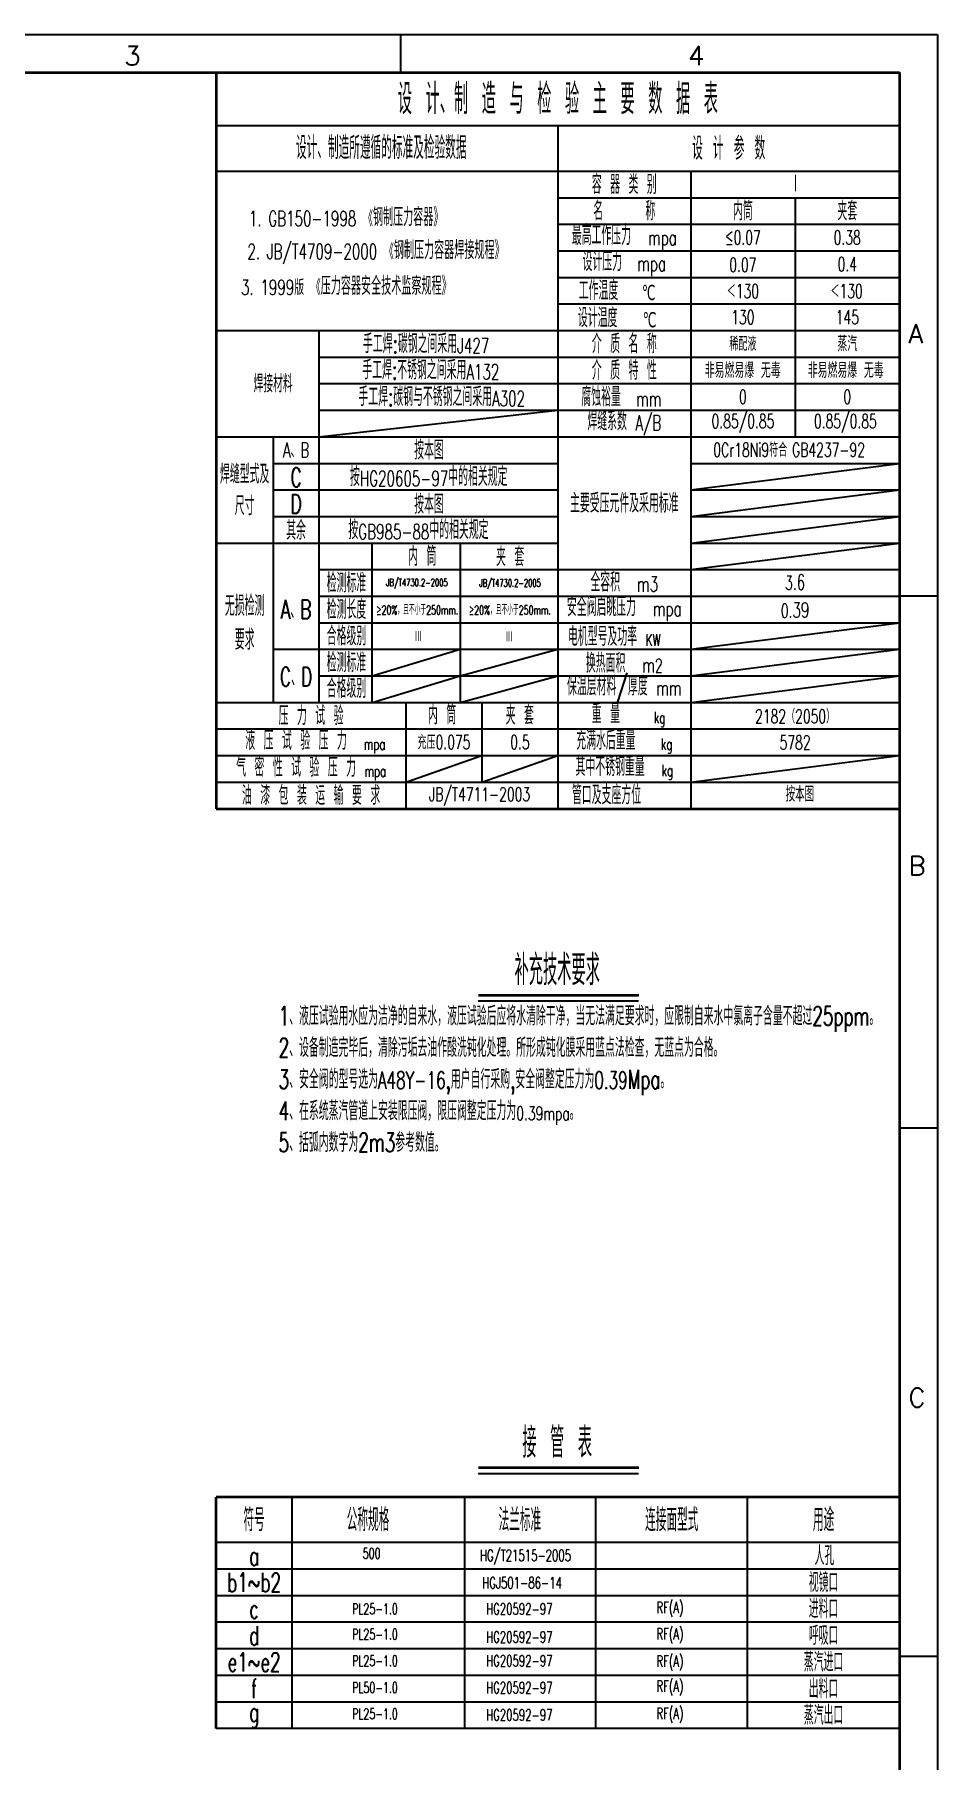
# Model space of a CAD drawing. Header units: millimetres. Extents: x 13249 to 19658, y -593 to 7817.
# Drawn here: x 17279 to 19658, y 3269 to 7817 of the extents above; entities that cross this region are included whole.
import ezdxf
from ezdxf.enums import TextEntityAlignment as Align

# ---------------------------------------------------------------- set-up
doc = ezdxf.new("R2010")
doc.units = ezdxf.units.MM
doc.header["$LTSCALE"] = 7
for name, color, linetype in [('035', 7, 'Continuous'), ('剖面线', 2, 'Continuous'), ('文字填写', 7, 'Continuous'), ('细实线', 6, 'Continuous')]:
    doc.layers.add(name, color=color, linetype=linetype)
doc.layers.add('粗实线', color=7, linetype='Continuous', lineweight=35)
doc.styles.add('HZ', font='romans.shx', dxfattribs={"width": 0.5, "bigfont": 'gbcbig.shx'})
doc.styles.add('数字', font='romans.shx', dxfattribs={"width": 0.65, "height": 14, "bigfont": 'gbcbig.shx'})
doc.styles.add('文字', font='romans.shx', dxfattribs={"width": 0.65, "height": 60, "bigfont": 'gbcbig.shx'})
doc.styles.add('文字5', font='romans.shx', dxfattribs={"width": 0.65, "height": 50, "bigfont": 'gbcbig.shx'})
doc.styles.add('文字6', font='romans.shx', dxfattribs={"width": 0.65, "height": 6, "bigfont": 'gbcbig.shx'})

msp = doc.modelspace()

# ---------------------------------------------------------------- linework, layer by layer
for p, q in [((13717.7225, 7816.6013), (19657.7225, 7816.6013)), ((19657.7225, 7816.6013), (19657.7225, -593.3987)), ((17757.7225, 7576.6013), (19557.7225, 7576.6013)), ((18657.7225, 7576.6013), (18657.7225, 5776.6013)), ((17757.7225, 7456.6013), (19557.7225, 7456.6013)), ((19007.7225, 7456.6013), (19007.7225, 5776.6013)), ((18657.7225, 7386.6013), (19557.7225, 7386.6013)), ((19282.7225, 7386.6013), (19282.7225, 6756.6013)), ((18657.7225, 7316.6013), (19557.7225, 7316.6013)), ((18657.7225, 7246.6013), (19557.7225, 7246.6013)), ((18657.7225, 7176.6013), (19557.7225, 7176.6013)), ((18657.7225, 7106.6013), (19557.7225, 7106.6013)), ((17757.7225, 7036.6013), (19557.7225, 7036.6013)), ((18028.2778, 7036.6013), (18028.2778, 6056.6013)), ((18028.2778, 6966.6013), (19557.7225, 6966.6013)), ((18028.2778, 6896.6013), (19557.7225, 6896.6013)), ((18028.2778, 6826.6013), (19557.7225, 6826.6013)), ((17757.7225, 6756.6013), (19557.7225, 6756.6013)), ((17907.7225, 6756.6013), (17907.7225, 6056.6013)), ((17907.7225, 6686.6013), (18657.7225, 6686.6013)), ((19007.7225, 6686.6013), (19557.7225, 6686.6013)), ((19007.7225, 6616.6013), (19557.7225, 6616.6013)), ((17907.7225, 6546.6013), (18657.7225, 6546.6013)), ((19007.7225, 6546.6013), (19557.7225, 6546.6013)), ((17757.7225, 6476.6013), (18657.7225, 6476.6013)), ((18168.5567, 6056.6013), (18168.5567, 6476.6013)), ((18400.6725, 6476.6013), (18400.6725, 6056.6013)), ((19007.7225, 6476.6013), (19557.7225, 6476.6013)), ((18028.2778, 6406.6013), (19557.7225, 6406.6013)), ((18028.2778, 6336.6013), (19557.7225, 6336.6013)), ((18028.2778, 6266.6013), (19557.7225, 6266.6013)), ((18028.2778, 6126.6013), (19557.7225, 6126.6013)), ((17757.7225, 6056.6013), (19557.7225, 6056.6013)), ((18257.7225, 6056.6013), (18257.7225, 5776.6013)), ((18457.7225, 6056.6013), (18457.7225, 5846.6013)), ((17757.7225, 5986.6013), (19557.7225, 5986.6013)), ((17757.7225, 5916.6013), (19557.7225, 5916.6013)), ((17757.7225, 5846.6013), (19557.7225, 5846.6013)), ((17957.7225, 3352.6079), (17957.7225, 3962.6079)), ((18412.914, 3352.6079), (18412.914, 3962.6079)), ((18757.7225, 3352.6079), (18757.7225, 3962.6079)), ((19157.7225, 3352.6079), (19157.7225, 3962.6079)), ((19557.7225, 3842.6079), (17757.7225, 3842.6079)), ((19557.7225, 3772.6079), (17757.7225, 3772.6079)), ((19557.7225, 3702.6079), (17757.7225, 3702.6079)), ((19557.7225, 3632.6079), (17757.7225, 3632.6079)), ((19557.7225, 3562.6079), (17757.7225, 3562.6079)), ((19557.7225, 3492.6079), (17757.7225, 3492.6079)), ((19557.7225, 3422.6079), (17757.7225, 3422.6079)), ((19557.7225, 3352.6079), (17757.7225, 3352.6079))]:
    msp.add_line(p, q)
at = {"layer": '035'}
for p, q in [((18244.0492, 7716.6038), (18244.0492, 7816.6013)), ((19657.574, 6336.398), (19557.5765, 6336.398)), ((19657.574, 4934.7331), (19557.5765, 4934.7331)), ((19657.7225, 3542.4715), (19557.7225, 3542.4715))]:
    msp.add_line(p, q, dxfattribs=at)
at = {"layer": '剖面线'}
msp.add_line((18028.2778, 6756.6013), (18657.7225, 6826.6013), dxfattribs=at)
at = {"layer": '剖面线', "color": 8}
for p, q in [((19007.7225, 6616.6013), (19557.7225, 6686.6013)), ((19007.7225, 6546.6013), (19557.7225, 6616.6013)), ((19007.7225, 6476.6013), (19557.7225, 6546.6013)), ((19007.7225, 6406.6013), (19557.7225, 6476.6013)), ((19007.7225, 6196.6013), (19557.7225, 6266.6013)), ((18168.5567, 6126.6013), (18400.6725, 6196.6013)), ((18400.6725, 6126.6013), (18657.7225, 6196.6013)), ((19007.7225, 6126.6013), (19557.7225, 6196.6013)), ((18168.5567, 6056.6013), (18400.6725, 6126.6013)), ((18400.6725, 6056.6013), (18657.7225, 6126.6013)), ((19007.7225, 6056.6013), (19557.7225, 6126.6013)), ((18257.7225, 5846.6013), (18457.7225, 5916.6013)), ((18457.7225, 5846.6013), (18657.7225, 5916.6013)), ((19007.7225, 5846.6013), (19557.7225, 5916.6013))]:
    msp.add_line(p, q, dxfattribs=at)
at = {"layer": '文字填写'}
for p, q in [((17907.7225, 6616.6013), (18657.7225, 6616.6013)), ((17907.7225, 6196.6013), (19557.7225, 6196.6013))]:
    msp.add_line(p, q, dxfattribs=at)
at = {"layer": '粗实线'}
for p, q in [((13967.7225, 7716.6013), (19557.7225, 7716.6013)), ((17757.7225, 7716.6013), (17757.7225, 5776.6013)), ((19557.7225, 7716.6013), (19557.7225, -493.3987)), ((17757.7225, 5776.6013), (19557.7225, 5776.6013)), ((18448.5371, 5285.4628), (18871.1168, 5285.4628)), ((18448.5371, 4040.1402), (18871.1168, 4040.1402)), ((19557.7225, 3962.6079), (17757.7225, 3962.6079)), ((17757.7225, 3352.6079), (17757.7225, 3962.6079))]:
    msp.add_line(p, q, dxfattribs=at)
at = {"layer": '细实线'}
for p, q in [((18448.1357, 5269.8211), (18870.6237, 5269.8211)), ((18448.1357, 4024.4985), (18870.6237, 4024.4985))]:
    msp.add_line(p, q, dxfattribs=at)

# ---------------------------------------------------------------- texts
at = {"style": '文字5'}
for s, p in [('3', (17515.9065, 7735.5248)), ('4', (19000.8693, 7735.5248)), ('A', (19581.2589, 7003.0243)), ('B', (19581.2589, 5601.3594)), ('C', (19581.2589, 4199.6944))]:
    msp.add_text(s, height=50, dxfattribs=at).set_placement(p)
at = {"linetype": 'Continuous', "style": 'HZ', "width": 0.7}
msp.add_text('按本图', height=39.959, dxfattribs=at).set_placement((19257.5124, 5795.2661))
at = {"style": '文字5', "width": 0.65}
msp.add_text('HGJ501-86-14', height=30, dxfattribs=at).set_placement((18563.5647, 3736.6225), align=Align.MIDDLE_CENTER)
for s, insert, char_height, width, attachment_point, style in [('设 计、制 造 与 检 验 主 要 数 据 表', (18657.7225, 7646.6013), 80, 1800, 5, '文字'), ('设计、制造所遵循的标准及检验数据', (17967.9098, 7548.2647), 60, 941.893333, 1, '文字6'), ('设 计 参 数', (19107.7225, 7516.6013), 60, 900, 5, '文字6'), ('夹套', (19420.2225, 7351.6013), 50, 275, 5, '文字5'), ('JB/T4730.2-2005', (18286.3658, 6369.3619), 20, 200, 5, '文字5'), ('JB/T4730.2-2005', (18531.8376, 6368.1987), 20, 200, 5, '文字5'), ('Ⅲ', (18289.8513, 6230.9885), 30, 200, 5, '文字5'), ('Ⅲ', (18529.2346, 6229.5944), 30, 200, 5, '文字5'), ('补充技术要求', (18656.0129, 5351.558), 80, 1800, 5, '文字'), ('1、液压试验用水应为洁净的自来水，液压试验后应将水清除干净，当无法满足要求时，应限制自来水中氯离子含量不超过25ppm。\\P\\pt350;2、设备制造完毕后，清除污垢去油作酸洗钝化处理。所形成钝化膜采用蓝点法检查，无蓝点为合格。\\P3、安全阀的型号选为{\\H0.9x;A48Y-16},用户自行采购,安全阀整定压力为{\\H0.9x;0.39}Mpa。\\P4、在系统蒸汽管道上安装限压阀，限压阀整定压力为{\\H0.7333x;0.39mpa}。\\P\\ptz;5、括弧内数字为2m3参考数值。', (17922.1419, 5063.6661), 50, 1556.631413, 4, '文字5'), ('接 管 表', (18656.0129, 4106.2354), 80, 1800, 5, '文字'), ('符号', (17857.7225, 3902.6079), 60, 200, 5, '文字6'), ('公称规格', (18157.7225, 3902.6079), 60, 400, 5, '文字6'), ('法兰标准', (18557.7225, 3902.6079), 60, 400, 5, '文字6'), ('连接面型式', (18957.7225, 3902.6079), 60, 400, 5, '文字6'), ('用途', (19357.7225, 3902.6079), 60, 400, 5, '文字6'), ('{\\H0.56x;500}', (18167.2611, 3814.2909), 50, 346.32, 5, '文字5'), ('HG/T21515-2005', (18572.6255, 3803.9581), 30, 346.32, 5, '文字5'), ('人孔', (19360.0907, 3808.4099), 50, 400, 5, '文字5'), ('a{\\H0.6x;}', (17857.7225, 3807.6079), 50, 200, 5, '文字5'), ('b1~{\\F|c134;b}2', (17857.7225, 3737.6079), 50, 200, 5, '文字5'), ('视镜口', (19357.7225, 3737.6079), 50, 400, 5, '文字5'), ('RF(A)', (18952.909, 3666.8356), 30, 346.32, 5, '文字5'), ('进料口', (19357.7225, 3668.4581), 50, 400, 5, '文字5'), ('c', (17857.7225, 3667.6079), 50, 200, 5, '文字5'), (' {\\H0.56x;PL25-1.0 }', (18164.8929, 3667.9197), 50, 346.32, 5, '文字5'), ('HG20592-97', (18556.3698, 3667.8073), 30, 346.32, 5, '文字5'), ('d', (17857.7225, 3597.6079), 50, 200, 5, '文字5'), (' {\\H0.56x;PL25-1.0}', (18164.8929, 3601.0767), 50, 346.32, 5, '文字5'), ('HG20592-97', (18556.3698, 3593.7924), 30, 346.32, 5, '文字5'), ('RF(A)', (18952.909, 3597.0862), 30, 346.32, 5, '文字5'), ('呼吸口', (19357.7225, 3597.955), 50, 400, 5, '文字5'), ('e1~e2', (17857.7225, 3527.6079), 50, 200, 5, '文字5'), ('RF(A)', (18952.909, 3525.1305), 30, 346.32, 5, '文字5'), ('蒸汽进口', (19357.7225, 3527.6079), 50, 400, 5, '文字5'), (' {\\H0.56x;PL25-1.0 }', (18164.8929, 3531.1646), 50, 346.32, 5, '文字5'), ('HG20592-97', (18556.3698, 3531.0522), 30, 346.32, 5, '文字5'), ('f', (17857.7225, 3457.6079), 50, 200, 5, '文字5'), (' {\\H0.56x;PL50-1.0 }', (18164.8929, 3460.5575), 50, 346.32, 5, '文字5'), ('HG20592-97', (18556.3698, 3460.4451), 30, 346.32, 5, '文字5'), ('RF(A)', (18952.909, 3459.4734), 30, 346.32, 5, '文字5'), ('出料口', (19357.7225, 3457.6079), 50, 400, 5, '文字5'), ('RF(A)', (18952.909, 3387.5177), 30, 346.32, 5, '文字5'), ('蒸汽出口', (19357.7225, 3387.6079), 50, 400, 5, '文字5'), ('g', (17857.7225, 3387.6079), 50, 200, 5, '文字5'), (' {\\H0.56x;PL25-1.0 }', (18164.8929, 3391.4146), 50, 346.32, 5, '文字5'), ('HG20592-97', (18556.3698, 3388.4894), 30, 346.32, 5, '文字5')]:
    msp.add_mtext(s, dxfattribs=dict(insert=insert, char_height=char_height, width=width, attachment_point=attachment_point, style=style))
at = {"layer": '文字填写', "attachment_point": 5, "style": '数字'}
for s, insert, char_height, width in [('{\\Fromans,gbcbig|c134;容 器 类 别}', (18832.7225, 7421.6013), 50, 583.333333), ('{\\Fromans,gbcbig|c134;Ⅰ}', (19283.9157, 7423.2188), 50, 583.333333), ('{\\Fromans,gbcbig|c134;名     称}', (18832.7225, 7351.6013), 50, 583.333333), ('{\\Fromans,gbcbig|c134;内筒}', (19145.2225, 7351.6013), 50, 583.333333), ('1. GB150-1998 {\\Fromans,gbcbig|c134;《\\H1.2x;钢制压力容器》}', (18100.0961, 7335.4872), 40, 583.333333), ('2. JB/T4709-2000 {\\Fromans,gbcbig|c134;《\\H1.2x;钢制压力容器焊接规程》}', (18178.617, 7241.9738), 40, 776.231157), ('{\\Fromans,gbcbig|c134;\\H1.067x;最高工作压力}  {\\H0.8x;mpa}', (18832.7225, 7281.6013), 50, 583.333333), ('≤0.07', (19145.2225, 7281.6013), 36.66667, 583.333333), ('0.38', (19420.0223, 7281.6013), 36.66667, 583.333333), ('{\\Fromans,gbcbig|c134;设计压力} {\\H0.8x; mpa}', (18832.7225, 7211.6013), 50, 583.333333), ('0.07', (19145.2225, 7209.734), 36.66667, 583.333333), ('0.4', (19420.2225, 7211.6013), 36.66667, 583.333333), ('3. 1999{\\Fromans,gbcbig|c134;版 《\\H1.2x;压力容器安全技术监察规程》}', (18100.439, 7154.279), 40, 583.333333), ('{\\Fromans,gbcbig|c134;工作温度 } {\\H0.8x; \\Fromans,gbcbig|c134;℃ }', (18814.1113, 7141.6013), 50, 583.333333), ('＜130', (19145.2225, 7140.466), 36.66667, 583.333333), ('＜130', (19418.191, 7140.466), 36.66667, 583.333333), ('{\\Fromans,gbcbig|c134;设计温度   \\H0.8x;℃ }', (18814.1113, 7069.818), 50, 583.333333), ('130', (19145.2225, 7071.6013), 36.66667, 583.333333), ('145', (19420.2225, 7071.6013), 36.66667, 583.333333), ('{\\Fromans,gbcbig|c134;手工焊:碳钢之间采用\\Fromans|c0;\\H0.8x;J427}', (18310.6759, 7001.6013), 50, 583.333333), ('{\\Fromans,gbcbig|c134;介 质 名 称}', (18832.7225, 7001.6013), 50, 583.333333), ('稀配液', (19145.2225, 7001.6013), 36.66667, 583.333333), ('蒸汽', (19420.2225, 7001.6013), 40, 583.333333), ('{\\Fromans,gbcbig|c134;手工焊:不锈钢之间采用\\Fromans|c0;\\H0.8x;A132}', (18323.1442, 6932.546), 50, 583.333333), ('{\\Fromans,gbcbig|c134;介 质 特 性}', (18832.7225, 6931.6013), 50, 583.333333), ('{\\Fromans,gbcbig|c134;焊接材料}', (17907.7225, 6896.6013), 46.666667, 583.333333), ('{\\Fromans,gbcbig|c134;非易燃易爆 无毒}', (19144.6569, 6931.6013), 40, 583.333333), ('{\\Fromans,gbcbig|c134;非易燃易爆 无毒}', (19416.0011, 6931.6013), 40, 583.333333), ('{\\Fromans,gbcbig|c134;手工焊:碳钢与不锈钢之间采用\\Fromans|c0;\\H0.8x;A302}', (18351.8269, 6862.2003), 50, 583.333333), ('{\\Fromans,gbcbig|c134;腐蚀裕量 \\Fromans|c0;\\H0.8x; mm}', (18825.083, 6861.6013), 50, 583.333333), ('0', (19145.2225, 6861.6013), 36.6667, 583.333333), ('0', (19420.2225, 6861.6013), 36.6667, 583.333333), ('{\\Fromans,gbcbig|c134;焊缝系数 \\Fromans|c0;\\H0.8x;A/B}', (18832.7225, 6791.6013), 50, 583.333333), ('0.85/0.85', (19145.2225, 6791.6013), 36.66667, 583.333333), ('0.85/0.85', (19415.176, 6791.6013), 36.66667, 583.333333), ('{\\H0.8x;A\\Fromans,gbcbig|c134;、\\Fromans|c0;B}', (17968.1102, 6721.6013), 50, 583.333333), ('\\pt150;{\\Fromans.shx,gbcbig.shx|c134;\\H1x;按本图}', (18318.2655, 6721.6013), 50, 583.333333), ('{\\Fromans.shx,gbcbig.shx|c134;0Cr18Ni9符合}', (19164.6656, 6722.4106), 36.666667, 583.333333), ('GB4237-92', (19370.736, 6722.2231), 36.66667, 583.333333), ('{\\Fromans,gbcbig|c134;焊缝型式及\\P尺寸}', (17832.7225, 6616.6013), 50, 583.333333), ('C', (17968.1102, 6649.5569), 50, 583.333333), ('{\\Fromans,gbcbig|c134;按\\Fromans|c0;\\H0.8x;HG20605-97\\Fromans,gbcbig|c134;\\H1.25x;中的相关规定}', (18317.6096, 6651.6013), 50, 583.333333), ('D', (17968.1102, 6579.8683), 50, 583.333333), ('\\pt150;{\\Fromans.shx,gbcbig.shx|c134;\\H1x;按本图}', (18318.2655, 6578.7666), 50, 583.333333), ('{\\Fromans,gbcbig|c134;主要受压元件及采用标准}', (18832.7225, 6581.6013), 50, 583.333333), ('{\\Fromans,gbcbig|c134;其余}', (17968.1102, 6510.1319), 50, 583.333333), ('{\\Fromans,gbcbig|c134;按\\Fromans|c0;\\H0.8x;GB985-88\\Fromans,gbcbig|c134;\\H1.25x;中的相关规定}', (18290.5702, 6511.6013), 50, 583.333333), ('{\\Fromans,gbcbig|c134;内 筒}', (18300.6725, 6441.6013), 50, 583.333333), ('{\\Fromans,gbcbig|c134;夹 套}', (18532.1082, 6440.4381), 50, 583.333333), ('{\\Fromans,gbcbig|c134;检测标准}', (18100.9349, 6371.6013), 50, 583.333333), ('{\\Fromans,gbcbig|c134;全容积 } {\\H0.8x;m3}', (18832.7225, 6373.413), 50, 583.333333), ('{\\H0.9167x;3.}6', (19282.7225, 6373.413), 40, 583.333333), ('{\\Fromans,gbcbig|c134;\\H1.067x;无损检测\\P要求}', (17832.7225, 6266.6013), 50, 583.333333), ('A{\\Fromans,gbcbig|c134;、}B', (17968.1102, 6301.9503), 50, 583.333333), ('{\\Fromans,gbcbig|c134;检测长度}', (18100.9349, 6301.6013), 50, 583.333333), ('{\\Fromans,gbcbig|c134;安全阀启眺压力}  {\\H0.8x;mpa}', (18832.7225, 6301.9578), 50, 583.333333), ('{\\Fromans,gbcbig|c134;≥20%，且不小于250mm.}', (18287.1992, 6299.3324), 23.333333, 266.666667), ('{\\Fromans,gbcbig|c134;≥20%，且不小于250mm.}', (18531.2, 6299.3324), 23.333333, 266.666667), ('{\\H0.9167x;0.}39', (19282.7225, 6299.9503), 40, 583.333333), ('{\\Fromans,gbcbig|c134;合格级别}', (18100.9349, 6231.6013), 50, 583.333333), ('{\\Fromans,gbcbig|c134;电机型号及功率} {\\H0.625x;KW}', (18806.1112, 6230.5219), 50, 583.333333), ('{\\Fromans,gbcbig|c134;检测标准}', (18100.9349, 6161.7303), 50, 583.333333), ('{\\Fromans,gbcbig|c134;换热面积 } {\\H0.8x;m\\H0.9167x;2}', (18832.7225, 6160.0253), 50, 583.333333), ('C{\\Fromans,gbcbig|c134;、}D', (17968.1102, 6124.1648), 50, 583.333333), ('{\\Fromans,gbcbig|c134;合格级别}', (18100.9349, 6093.5178), 50, 583.333333), ('{\\Fromans,gbcbig|c134;保温层材料/厚度} {\\H0.8x;mm}', (18832.7225, 6091.6013), 50, 583.333333), ('{\\Fromans,gbcbig|c134;压 力 试 验}', (18007.7225, 6021.6013), 50, 583.333333), ('{\\Fromans,gbcbig|c134;内 筒}', (18352.7671, 6023.5995), 50, 583.333333), ('{\\Fromans,gbcbig|c134;夹 套}', (18557.3259, 6023.0322), 50, 583.333333), ('{\\Fromans,gbcbig|c134; 重 量 }   {\\H0.6x;kg}', (18832.7225, 6021.6013), 50, 583.333333), ('2182（2050）', (19282.7225, 6019.5176), 36.66667, 583.333333), (' {\\Fromans,gbcbig|c134;液 压 试 验 压 力}  {\\H0.6x;mpa}', (18007.7225, 5951.6013), 50, 583.333333), ('充压0.075', (18357.7225, 5951.6013), 36.66667, 583.333333), ('0.5', (18557.7225, 5951.6013), 36.66667, 583.333333), ('{\\Fromans,gbcbig|c134;充满水后重量}   {\\H0.6x;kg}', (18832.7225, 5951.8403), 50, 583.333333), ('5782', (19282.7225, 5950.9547), 36.66667, 583.333333), ('{\\Fromans,gbcbig|c134;气 密 性 试 验 压 力} {\\H0.6x;mpa}', (18007.7225, 5880.5717), 50, 583.333333), ('{\\Fromans,gbcbig|c134;其中不锈钢重量}  {\\H0.6x;kg}', (18832.7225, 5882.4687), 50, 583.333333), ('{\\Fromans,gbcbig|c134;油 漆 包 装 运 输 要 求}', (18007.7225, 5811.6013), 50, 583.333333), ('JB/T4711-2003', (18451.5485, 5808.3612), 36.666667, 583.333333), ('{\\Fromans,gbcbig|c134;管口及支座方位}  ', (18785.8993, 5812.7966), 50, 583.333333)]:
    msp.add_mtext(s, dxfattribs=dict(at, insert=insert, char_height=char_height, width=width))

doc.saveas('drawing.dxf')
